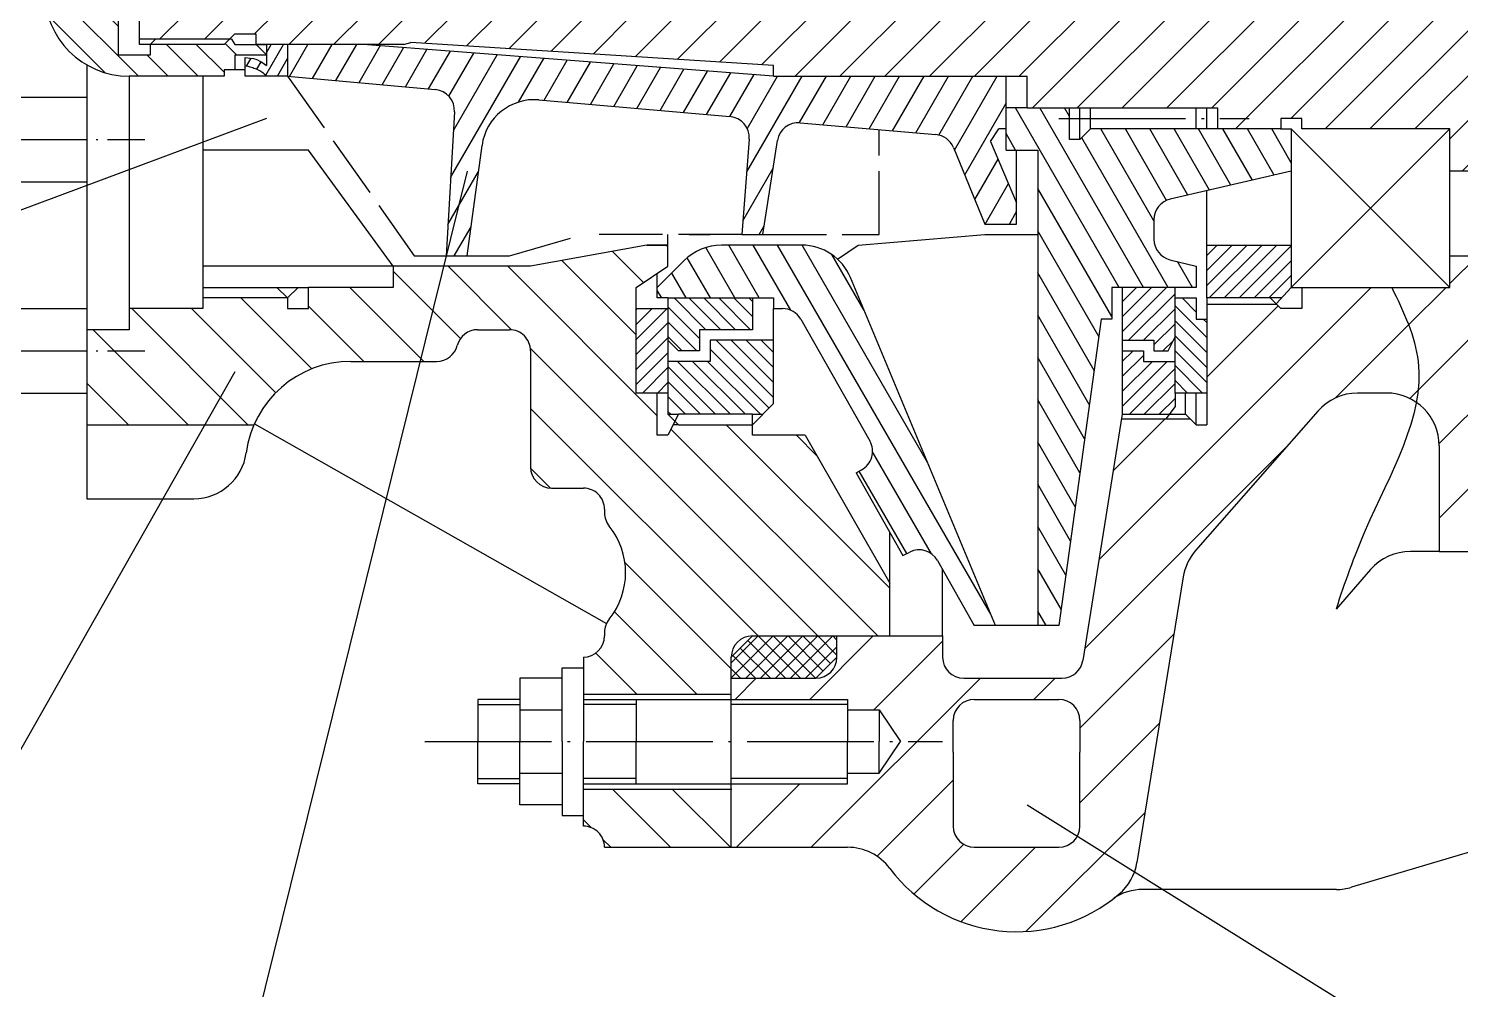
# Model space of a CAD drawing. Extents: x -1 to 839, y 2 to 596.
# Drawn here: x 122.5 to 258, y 205.5 to 296.5 of the extents above; entities that cross this region are included whole.
import ezdxf

# ---------------------------------------------------------------- set-up
doc = ezdxf.new("R2010")
doc.units = 0
doc.header["$MEASUREMENT"] = 0
doc.linetypes.add('ACAD_ISO02W100', pattern=[15, 12, -3])
doc.linetypes.add('ACAD_ISO04W100', pattern=[30.5, 24, -3, 0.5, -3])
doc.layers.get('0').update_dxf_attribs({"linetype": 'CONTINUOUS'})
pattern_1 = [(45, (-220, 0), (-0.7071067811865475, 0.7071067811865476), [])]
pattern_2 = [(315, (-220, 0), (0.7071067811865477, 0.7071067811865474), [])]
pattern_3 = [(45, (20, 0), (-3.535533905932737, 3.535533905932738), [])]

msp = doc.modelspace()

# ---------------------------------------------------------------- hatches: boundary and pattern name
at = {"linetype": 'ByBlock'}
h = msp.add_hatch(dxfattribs=at)
h.set_pattern_fill('U', color=5, scale=4, angle=315, style=0, pattern_type=0)
h.set_pattern_definition([(315, (-220, 0), (2.828427124746191, 2.828427124746189), [])])
h.paths.add_polyline_path([(169.9999999999999, 274), (157, 274), (157, 272), (149, 272), (149, 270), (147, 270), (147, 271), (139, 271), (139, 270), (132, 270), (132, 268), (128, 268), (128, 259), (143.8348486100883, 259, -0.2982166266986072), (153, 265), (161.1270166537926, 265, 0.3419987131196467), (163.0635083268963, 266.5, -0.3419987131196466), (165, 268), (168, 268, -0.4142135623730951), (170, 266), (170, 255, 0.4142135623730951), (172, 253), (175, 253, -0.4142135623730951), (177, 251), (177, 250.6568542494924, 0.171572875253809), (177.4444444444445, 249.399775527383, -0.3535533905932717), (177.4444444444445, 240.600224472617, 0.1715728752538125), (177, 239.3431457505076), (177, 239, -0.4142135623730951), (175, 237), (175, 233.5039748011602), (189, 233.5039748011602), (189, 235), (189, 237, -0.414213562373095), (191, 239), (199, 239), (204, 239), (204, 244), (196, 258), (191, 258), (191, 259), (184, 259), (183.5, 259), (183, 258), (182, 258), (182, 262), (180, 262), (180, 272), (183, 274), (183, 276), (181, 276)])
h.paths.add_polyline_path([(175, 224.4960251988398), (175, 221, -0.4142135623730951), (177, 219), (189, 219), (189, 224.4960251988398)])
h.paths.add_polyline_path([(189, 375.5039748011602), (189, 381), (177, 381, -0.4142135623730951), (175, 379), (175, 375.5039748011602)])
h.paths.add_polyline_path([(177.4444444444444, 350.600224472617, 0.1715728752538076), (177, 349.3431457505076), (177, 349, -0.4142135623730951), (175, 347), (172, 347, 0.4142135623730951), (170, 345), (170, 334, -0.4142135623730951), (168, 332), (165, 332, -0.3419987131196467), (163.0635083268963, 333.5, 0.3419987131196469), (161.1270166537926, 335), (153, 335, -0.2982166266986072), (143.8348486100883, 341), (128, 341), (128, 332), (132, 332), (132, 330), (139, 330), (139, 329), (147, 329), (147, 330), (149, 330), (149, 328), (157, 328), (157, 326), (170, 326), (181, 324), (183, 324), (183, 326), (180, 328), (180, 338), (182, 338), (182, 342), (183, 342), (183.5, 341), (184, 341), (191, 341), (191, 342), (196, 342), (204, 356), (204, 361), (199, 361), (191, 361, -0.4142135623730951), (189, 363), (189, 365), (189, 366.4960251988398), (175, 366.4960251988398), (175, 363, -0.4142135623730951), (177, 361), (177, 360.6568542494924, 0.1715728752538077), (177.4444444444444, 359.399775527383, -0.3535533905932747)])
h = msp.add_hatch(dxfattribs=at)
h.set_pattern_fill('U', color=5, scale=5, angle=45, style=0, pattern_type=0)
h.set_pattern_definition(pattern_3)
edge = h.paths.add_edge_path()
edge.add_line((229.7778096885428, 353.6701818182847), (229.3969709314571, 352.3532550077437))
edge.add_line((229.3969709314571, 352.3532550077437), (312.3461538461537, 331))
edge.add_line((312.3461538461537, 331), (313, 331.0000000000001))
edge.add_line((313, 331.0000000000001), (313, 329.6))
edge.add_line((313, 329.6), (322, 327.2599999999999))
edge.add_line((322, 327.2599999999999), (322, 337))
edge.add_line((322, 337), (350, 337))
edge.add_line((350, 337), (360, 346))
edge.add_line((360, 346), (374, 346))
edge.add_line((374, 346), (374, 349))
edge.add_line((374, 349), (363, 349))
edge.add_line((363, 349), (361, 349))
edge.add_line((361, 349), (361, 351))
edge.add_line((361, 351), (356.0000000000001, 351))
edge.add_line((356.0000000000001, 351), (354.4444444444445, 352.5555555555556))
edge.add_line((354.4444444444445, 352.5555555555556), (336.9246583540282, 344.8468496757724))
edge.add_arc((332.8972722113679, 354), 10.00000000000003, 270, 293.74949449286726, ccw=False)
edge.add_line((332.8972722113679, 344), (317.5099880287139, 344))
edge.add_arc((317.5099880287139, 342), 1.999999999999992, 90, 118.6104596659648)
edge.add_line((316.5522837673528, 343.7557911458288), (311.977927732596, 341.2606878541433))
edge.add_arc((307.1894064257904, 350.0396435832872), 9.999999999999991, 255.5640250210248, 298.6104596659647, ccw=False)
edge.add_line((304.6964264870622, 340.3553753597662), (239.2431563142958, 357.204732037904))
edge.add_arc((240.4896462836599, 362.0468661496645), 5.000000000000004, 191.3099324740203, 255.5640250210248, ccw=False)
edge.add_line((235.5867429052053, 361.0662854739736), (233.8038838648618, 369.980580675691))
edge.add_arc((228.9009804864072, 369.0000000000001), 4.999999999999996, 11.30993247402034, 64.58300998343368)
edge.add_spline(control_points=[(231.0469953969931, 373.5160403013641), (230.7310363498689, 372.9919024799073), (229.4317018296505, 371.0957657564832), (226.5343144854902, 368.5485190177674), (226.3895407648043, 363.3729603630574), (224.1895178671815, 361.0312994198625), (222.8370761331739, 359.7682741676635)], knot_values=[1.084873497624773, 1.084873497624773, 1.084873497624773, 1.084873497624773, 2.909590362639744, 7.909590362639744, 12.03269598825741, 17.35094672806548, 17.35094672806548, 17.35094672806548, 17.35094672806548], degree=3, periodic=0)
edge.add_line((222.8370761331738, 359.7682741676634), (223.5541588268985, 355.2865073318843))
edge.add_line((223.5541588268985, 355.2865073318843), (229.7778096885428, 353.6701818182847))
h.paths.add_polyline_path([(374, 357), (373.9999999999999, 361), (362.6942541767662, 361, 0.3666293647015824), (360.7214663291019, 359.3287979746108), (360.4443414648455, 357.6660487890734, -0.1529015822412019), (359.0947664314752, 355), (361.0000000000001, 354.9999999999999), (361, 357), (363, 357)], flags=17)
h.paths.add_polyline_path([(228.856466141839, 350.4842087632887), (228.4676516141027, 349.1397020228984), (224.367702225945, 350.2018610878436), (225.9285215656732, 340.4467402145429), (230.1281698363478, 340.4467402145428), (230.1304319432077, 340.4437256496282), (232.4467402145428, 340.4467402145428), (233, 341), (234, 341), (234, 329.5945944712446), (240.5945944712446, 329.5945944712446), (241, 330), (243, 330), (243, 328), (257, 328), (257, 325), (289, 325), (290, 324), (293, 324), (293, 326), (308, 326), (308, 330)])
h.paths.add_polyline_path([(323, 315), (323, 313), (335, 313), (335, 318), (338, 318), (338, 313), (343, 313), (343, 310), (347, 310), (350, 313), (350, 323), (322, 323), (322, 327.26), (313, 329.6000000000001), (313.0000000000001, 326), (316, 326), (316, 313), (321, 313), (321, 315)])
edge = h.paths.add_edge_path()
edge.add_line((308, 274), (302.6681261994241, 273.9999999999999))
edge.add_spline(control_points=[(302.6681261994247, 273.9999999999983), (302.7788212809198, 273.6674718921275), (303.3237115866415, 272.0263247137479), (304.2859979874071, 269.0718152979376), (303.8627602140277, 265.3066207523654), (304.1336483720258, 262.991465998633), (304.3176510216822, 262.0000000000001)], knot_values=[2.11184064732876, 2.11184064732876, 2.11184064732876, 2.11184064732876, 3.16227766016838, 7.28538328578604, 11.28538328578604, 14.32043265913779, 14.32043265913779, 14.32043265913779, 14.32043265913779], degree=3, periodic=0)
edge.add_line((304.3176510216823, 262), (310.0387503050268, 262))
edge.add_arc((310.0387503050268, 260), 2.000000000000023, 38.659808254091615, 90, ccw=False)
edge.add_line((311.6004879239129, 261.2493900951089), (314.3995120760871, 257.7506099048911))
edge.add_arc((315.9612496949732, 259), 2.000000000000022, 218.6598082540916, 270)
edge.add_line((315.9612496949732, 257), (321.7236051727307, 257))
edge.add_spline(control_points=[(321.7236051727307, 257.0000000000001), (322.2398615094955, 259.6294506566145), (323.8074663448978, 267.0648861550137), (321.9928321980141, 278.0440822588722), (326.9909363617463, 284.4321995434744), (329, 287)], knot_values=[19.78535200659072, 19.78535200659072, 19.78535200659072, 19.78535200659072, 27.64897691986033, 41.68464576747853, 51.11862689953513, 51.11862689953513, 51.11862689953513, 51.11862689953513], degree=3, periodic=0)
edge.add_line((329.0000000000001, 287), (323, 287))
edge.add_line((323, 287), (323, 285))
edge.add_line((323, 285), (321, 285))
edge.add_line((321, 285), (321, 287))
edge.add_line((321, 287), (316, 287))
edge.add_line((316, 287), (316, 274))
edge.add_line((316, 274), (308, 274))
edge = h.paths.add_edge_path()
edge.add_spline(control_points=[(329, 287), (326.9909363617463, 284.4321995434744), (321.9928321980141, 278.0440822588722), (323.8074663448978, 267.0648861550137), (322.2398615094955, 259.6294506566145), (321.7236051727307, 257.0000000000001)], knot_values=[19.78535200659073, 19.78535200659073, 19.78535200659073, 19.78535200659073, 29.21933313864733, 43.25500198626553, 51.11862689953513, 51.11862689953513, 51.11862689953513, 51.11862689953513], degree=3, periodic=0)
edge.add_line((321.7236051727307, 257), (322, 257))
edge.add_arc((322, 255), 2, 0, 90, ccw=False)
edge.add_line((324, 255), (324, 242))
edge.add_line((324, 242), (328, 242))
edge.add_line((328, 242), (328, 254))
edge.add_line((328, 254), (328, 257))
edge.add_line((328, 257), (330, 257))
edge.add_line((330, 257), (330, 259))
edge.add_line((330, 259), (331, 259))
edge.add_line((331, 259), (331, 284))
edge.add_line((331, 284), (335, 284))
edge.add_line((335, 284), (335, 287))
edge.add_line((335, 287), (329.0000000000001, 287))
edge = h.paths.add_edge_path()
edge.add_line((343, 259), (344, 259))
edge.add_line((344, 259), (344, 257))
edge.add_line((344, 257), (346, 257))
edge.add_line((346, 257), (346, 254))
edge.add_line((346, 254), (346, 242))
edge.add_line((346, 242), (357.0805297162827, 242))
edge.add_spline(control_points=[(357.0805297162827, 242), (357.0320365290247, 242.3288795488611), (356.8356471137762, 244.6548082729529), (360, 248.5462092514489), (356, 252.3759904254205), (355.3166515718048, 255.3488316354481), (356.4710576554793, 257.1760481100686)], knot_values=[0.8251867378745743, 0.8251867378745743, 0.8251867378745743, 0.8251867378745743, 1.827977763973564, 7.827977763973564, 11.43352903943755, 16.93289762189974, 16.93289762189974, 16.93289762189974, 16.93289762189974], degree=3, periodic=0)
edge.add_line((356.4710576554793, 257.1760481100686), (350, 263.0000000000001))
edge.add_line((350, 263.0000000000001), (350, 287))
edge.add_line((350, 287), (347, 290))
edge.add_line((347, 290), (343, 290))
edge.add_line((343, 290), (343, 287))
edge.add_line((343, 287), (338, 287))
edge.add_line((338, 287), (338, 284))
edge.add_line((338, 284), (343, 284))
edge.add_line((343, 284), (343, 259))
edge = h.paths.add_edge_path()
edge.add_line((360, 254), (356.4710576554792, 257.1760481100687))
edge.add_spline(control_points=[(356.4710576554793, 257.1760481100686), (355.3166515718048, 255.3488316354481), (356, 252.3759904254205), (359.2536511474683, 249.2607974476092), (358.3504983257415, 246.9966864201302), (357.8985204669011, 245.9058491676627)], knot_values=[0.8251867378745739, 0.8251867378745739, 0.8251867378745739, 0.8251867378745739, 6.324555320336759, 9.930106595800748, 13.11172169491407, 13.11172169491407, 13.11172169491407, 13.11172169491407], degree=3, periodic=0)
edge.add_arc((355.5123718456849, 241.5119562743996), 5.000000000000017, 44.23546674253703, 61.49537329685319, ccw=False)
edge.add_line((359.0947664314752, 245), (373.9999999999999, 245))
edge.add_line((373.9999999999999, 245), (374, 254))
edge.add_line((374, 254), (360, 254))
h = msp.add_hatch(dxfattribs=at)
h.set_pattern_fill('U', color=5, angle=315, style=0, double=1, pattern_type=0)
h.set_pattern_definition([(315, (-220, 0), (0.7071067811865477, 0.7071067811865474), []), (45, (-220, 0), (-0.7071067811865475, 0.7071067811865476), [])])
h.paths.add_polyline_path([(197, 235), (199, 237), (199, 239), (191, 239), (189, 237), (189, 235)])
h.paths.add_polyline_path([(199, 361), (199, 363), (197, 365), (189, 365), (189, 363), (191, 361)])
h = msp.add_hatch(dxfattribs=at)
h.set_pattern_fill('U', color=5, angle=315, style=0, pattern_type=0)
h.set_pattern_definition(pattern_2)
h.paths.add_polyline_path([(187, 265), (183, 265), (183, 262), (183, 260), (184, 260), (191, 260), (192, 260), (193, 261), (193, 267), (187, 267)])
h.paths.add_polyline_path([(186, 268), (191, 268), (191, 271), (183, 271), (183, 270), (183, 267), (184, 266), (186, 266)])
h.paths.add_polyline_path([(186, 332), (186, 334), (184, 334), (183, 333), (183, 330), (183, 329), (191, 329), (191, 332)])
h.paths.add_polyline_path([(187, 335), (187, 333), (193, 333), (193, 339), (192, 340), (191, 340), (184, 340), (183, 340), (183, 337), (183, 335)])
h = msp.add_hatch(dxfattribs=at)
h.set_pattern_fill('U', color=5, angle=45, style=0, pattern_type=0)
h.set_pattern_definition(pattern_1)
h.paths.add_polyline_path([(231, 265), (228, 265), (228, 266), (226, 266), (226, 260), (230.4634003364662, 260), (231, 260.7150920000598), (231, 262)])
h.paths.add_polyline_path([(231, 272), (226, 272), (226, 267), (229, 267), (229, 266), (230.3418797891005, 266), (231, 267.3155525288034)])
h.paths.add_polyline_path([(231, 332.6844474711967), (230.3418797891004, 333.9999999999999), (229, 334), (229, 333), (226, 333), (226, 328), (231, 328)])
h.paths.add_polyline_path([(231, 338), (231, 339.2849079999402), (230.4634003364662, 340), (226, 339.9999999999999), (226, 334), (228, 334), (228, 335), (231, 335)])
h = msp.add_hatch(dxfattribs=at)
h.set_pattern_fill('U', color=5, angle=45, style=0, pattern_type=0)
h.set_pattern_definition(pattern_1)
h.paths.add_polyline_path([(180, 262), (182, 262), (183, 262), (183, 270), (180, 270)])
h.paths.add_polyline_path([(183, 338), (182, 338), (180, 338), (180, 330), (183, 330)])
h = msp.add_hatch(dxfattribs=at)
h.set_pattern_fill('U', color=5, angle=315, style=0, pattern_type=0)
h.set_pattern_definition(pattern_2)
h.paths.add_polyline_path([(234, 338), (231, 338), (231, 329), (233, 329), (233, 331), (234, 331)])
h.paths.add_polyline_path([(234, 269), (233, 269), (233, 271), (231, 271), (231, 262), (234, 262)])
h = msp.add_hatch(dxfattribs=at)
h.set_pattern_fill('_U', color=5, angle=45, style=0, pattern_type=0)
h.set_pattern_definition([(45, (0, 0), (-0.7071067811865475, 0.7071067811865476), [])])
h.paths.add_polyline_path([(242, 328), (241.0690481882631, 329), (239.9960061249787, 329), (234, 329), (234.0000000000001, 324), (242, 324.0000000000001)])
h.paths.add_polyline_path([(242, 272.0000000000001), (242, 276), (234.0000000000001, 276), (234, 271.0000000000001), (240, 271.0000000000001), (241.0690481882631, 271)])
h = msp.add_hatch(dxfattribs=at)
h.set_pattern_fill('U', color=5, scale=2, angle=59.99999999999999, style=0, pattern_type=0)
h.set_pattern_definition([(59.99999999999999, (-220, 0), (-1.732050807568877, 1), [])])
h.paths.add_polyline_path([(193, 308), (214.1674024305986, 308), (215, 309.4421012924615), (215, 313), (214.3333333333332, 313), (213.5333333333333, 314.2), (216, 320), (216, 322), (213.0127018922194, 322), (212.9688286109482, 321.9240092477436), (210.0313815558217, 314.7629933860047, -0.2817132739465528), (208.3470984776743, 313.5289248731395), (195.5209486085877, 312.4070965135444, -0.3951834379658932), (193.369942187644, 314.0953757803139), (192, 323), (190, 323), (190.6944946047712, 313.9715701379749, -0.4111502118578172), (188.8746486594105, 311.825783504928), (170.7980657832693, 310.2447304592355, -0.4005967112648912), (165.4072015395652, 314.5579370676738), (164, 325), (162, 325), (162.8011379905801, 311.3806541601396, -0.4048996517809662), (160.9856607363151, 309.2714237033013), (147.205560323522, 308.0186873021383), (147, 307.6626463777778), (147, 305), (154.0344985937126, 305)])
h.paths.add_polyline_path([(188.8746486594106, 288.174216495072, -0.4111502118578096), (190.6944946047712, 286.0284298620251), (190, 277), (192, 277), (193.369942187644, 285.9046242196861, -0.3951834379658929), (195.5209486085877, 287.5929034864556), (208.3470984776739, 286.4710751268605, -0.2817132739466124), (210.0313815558217, 285.2370066139953), (213, 278), (216, 278), (216, 280), (213.5333333333333, 285.8), (214.3333333333333, 287), (215, 287), (215, 292), (193.0000000000003, 292), (154.0344985937121, 295), (147, 295), (147, 292), (160.9856607363151, 290.7285762966987, -0.404899651780971), (162.8011379905801, 288.6193458398603), (162, 275), (164, 275), (165.4072015395652, 285.4420629323262, -0.4005967112648965), (170.7980657832694, 289.7552695407645)])
h = msp.add_hatch(dxfattribs=at)
h.set_pattern_fill('U', color=5, scale=3, angle=45, style=0, pattern_type=0)
h.set_pattern_definition([(45, (-220, 0), (-2.121320343559642, 2.121320343559643), [])])
edge = h.paths.add_edge_path()
edge.add_line((358, 300), (359, 301))
edge.add_line((359, 301), (361, 301))
edge.add_line((361, 301), (364, 304))
edge.add_line((364, 304), (364, 307))
edge.add_line((364, 307), (345.4, 307))
edge.add_line((345.4, 307), (344, 308))
edge.add_line((344, 308), (314, 308))
edge.add_line((314, 308), (314, 311.531000925369))
edge.add_line((314, 311.531000925369), (309, 311.531000925369))
edge.add_line((309, 311.531000925369), (309, 311))
edge.add_line((309, 311), (307, 311))
edge.add_line((307, 311), (307, 312))
edge.add_line((307, 312), (296, 312))
edge.add_line((296, 312), (296, 311))
edge.add_line((296, 311), (293.9698963482312, 311))
edge.add_spline(control_points=[(293.9698963482318, 310.9999999999994), (294.7859787916638, 310.0611973780508), (297.0634698242039, 306.8943725195661), (297.2364863590605, 302.8035471700013), (297.4659007260414, 300)], knot_values=[4.101745619177928, 4.101745619177928, 4.101745619177928, 4.101745619177928, 7.810249675906654, 16.01476269903958, 16.01476269903958, 16.01476269903958, 16.01476269903958], degree=3, periodic=0)
edge.add_line((297.4659007260414, 300), (358, 300))
edge = h.paths.add_edge_path()
edge.add_spline(control_points=[(297.4659007260414, 300), (297.5766584354406, 298.6464907720103), (298.013273813219, 294.3260162907978), (299.9899505721467, 290.5593045048843), (301.4328008791304, 288)], knot_values=[16.01476269903958, 16.01476269903958, 16.01476269903958, 16.01476269903958, 19.97577473650309, 28.68866833006717, 28.68866833006717, 28.68866833006717, 28.68866833006717], degree=3, periodic=0)
edge.add_line((301.4328008791304, 288), (307, 288))
edge.add_line((307, 288), (307, 289))
edge.add_line((307, 289), (309, 289))
edge.add_line((309, 289), (309, 288.468999074631))
edge.add_line((309, 288.468999074631), (314, 288.468999074631))
edge.add_line((314, 288.468999074631), (314, 292))
edge.add_line((314, 292), (344, 292))
edge.add_line((344, 292), (345.4, 293))
edge.add_line((345.4, 293), (364, 293))
edge.add_line((364, 293), (364, 296))
edge.add_line((364, 296), (361, 299))
edge.add_line((361, 299), (359, 299))
edge.add_line((359, 299), (358, 300))
edge.add_line((358, 300), (297.4659007260414, 300))
edge = h.paths.add_edge_path()
edge.add_spline(control_points=[(255.9198245250888, 300), (255.1358148528158, 300.6480117417376), (252.2913430586532, 302.9870794855182), (248.9316087852221, 307.0417512602015), (247.874403354269, 311.2423537316593), (247.5642377017397, 313.0000000000001)], knot_values=[3.93717862006255, 3.93717862006255, 3.93717862006255, 3.93717862006255, 6.94952481668896, 14.75977449259561, 20.04214032982595, 20.04214032982595, 20.04214032982595, 20.04214032982595], degree=3, periodic=0)
edge.add_line((247.5642377017398, 312.9999999999999), (243, 313))
edge.add_line((243, 313), (243, 312))
edge.add_line((243, 312), (241, 312))
edge.add_line((241, 312), (241, 313))
edge.add_line((241, 313), (235, 313))
edge.add_line((235, 313), (235, 311))
edge.add_line((235, 311), (217, 311))
edge.add_line((217, 311), (217, 308))
edge.add_line((217, 308), (193, 308))
edge.add_line((193, 308), (193, 307))
edge.add_line((193, 307), (158.6730885701888, 304.8058024196538))
edge.add_line((158.6730885701888, 304.8058024196538), (157.9931293804188, 305))
edge.add_line((157.9931293804188, 305), (144, 304.9999999999999))
edge.add_line((144, 304.9999999999999), (144, 304))
edge.add_line((144, 304), (142, 304))
edge.add_line((142, 304), (141.4912558379774, 304.5087441620226))
edge.add_line((141.4912558379774, 304.5087441620226), (133, 304.5087441620226))
edge.add_line((133, 304.5087441620226), (133, 303))
edge.add_line((133, 303), (134, 302))
edge.add_line((134, 302), (187, 302))
edge.add_line((187, 302), (189, 300))
edge.add_line((189, 300), (255.9198245250888, 300))
edge = h.paths.add_edge_path()
edge.add_line((189, 300), (187, 298))
edge.add_line((187, 298), (134, 298))
edge.add_line((134, 298), (133, 297))
edge.add_line((133, 297), (133, 295.4912558379774))
edge.add_line((133, 295.4912558379774), (141.4912558379774, 295.4912558379774))
edge.add_line((141.4912558379774, 295.4912558379774), (141.9999999999999, 296))
edge.add_line((142, 296), (144, 296))
edge.add_line((144, 296), (144, 295))
edge.add_line((144, 295), (145, 295))
edge.add_line((145, 295), (157.9931293804189, 295))
edge.add_line((157.9931293804189, 295), (158.6730885701888, 295.1941975803462))
edge.add_line((158.6730885701888, 295.1941975803462), (193, 293))
edge.add_line((193, 293), (193, 292))
edge.add_line((193, 292), (217, 292))
edge.add_line((217, 292), (217, 289))
edge.add_line((217, 289), (235, 289))
edge.add_line((235, 289), (235, 287))
edge.add_line((235, 287), (241, 287))
edge.add_line((241, 287), (241, 288))
edge.add_line((241, 288), (243, 288))
edge.add_line((243, 288), (243, 287))
edge.add_line((243, 287), (257, 287))
edge.add_line((257, 287), (257, 283))
edge.add_line((257, 283), (259, 283))
edge.add_line((259, 283), (259, 285))
edge.add_line((259, 285), (261, 285))
edge.add_line((261, 285), (261, 287))
edge.add_line((261, 287), (263, 287))
edge.add_spline(control_points=[(263, 287), (262.0028597392158, 288.3242288329206), (261.618119778362, 289.9168296320417), (261.935848687218, 294.9781000877518), (258.4484533587141, 297.9099987759908), (255.9198245250888, 300)], knot_values=[20.04214032982595, 20.04214032982595, 20.04214032982595, 20.04214032982595, 21.12302055449253, 25.24612618011019, 34.96170204484163, 34.96170204484163, 34.96170204484163, 34.96170204484163], degree=3, periodic=0)
edge.add_line((255.9198245250888, 300), (189, 300))
h = msp.add_hatch(dxfattribs=at)
h.set_pattern_fill('U', color=5, scale=2, angle=315, style=0, pattern_type=0)
h.set_pattern_definition([(315, (-220, 0), (1.414213562373095, 1.414213562373095), [])])
h.paths.add_polyline_path([(132, 308, 0.4142135623730951), (124, 300), (131, 300), (131, 306), (134, 306), (134, 305), (141, 305), (141.4912558379775, 304.5087441620225), (141.7003227820123, 304.5087441620225), (142, 305), (145, 305), (145, 306), (142, 306), (142, 307.3871894605281), (141, 307.3871894605281), (141, 308)])
h.paths.add_polyline_path([(131, 300), (124, 300, 0.4142135623730951), (132, 292), (141, 292), (141, 292.6128105394719), (142, 292.6128105394719), (142, 294), (145, 294), (145, 295), (142, 295), (141.7003227820123, 295.4912558379775), (141.4912558379775, 295.4912558379775), (141, 295), (134, 295), (134, 294), (131, 294)])
h = msp.add_hatch(dxfattribs=at)
h.set_pattern_fill('U', color=5, angle=59.99999999999999, style=0, pattern_type=0)
h.set_pattern_definition([(59.99999999999999, (-220, 0), (-0.8660254037844386, 0.5000000000000001), [])])
edge = h.paths.add_edge_path()
edge.add_line((147, 308), (145, 308))
edge.add_spline(control_points=[(145, 308), (144.7516035500826, 307.6406917793349), (144.2227577112358, 307.3844147048587), (143.6458342291253, 307.1441555526526), (143.0208351630154, 307.0160177069749)], knot_values=[0.3292227926180207, 0.3292227926180207, 0.3292227926180207, 0.3292227926180207, 1.554759098394339, 2.385110422630764, 2.385110422630764, 2.385110422630764, 2.385110422630764], degree=3, periodic=0)
edge.add_line((143, 307.0115231017364), (143, 306.2382150814873))
edge.add_spline(control_points=[(143, 306.2382150814873), (143.7316341481372, 306.2882703897251), (144.2947161465125, 306.523407243014), (144.7035259068184, 306.7277061710793), (145, 307)], knot_values=[0.3679834553753897, 0.3679834553753897, 0.3679834553753897, 0.3679834553753897, 1.159574116854446, 2.385110422630764, 2.385110422630764, 2.385110422630764, 2.385110422630764], degree=3, periodic=0)
edge.add_line((145, 307.0000000000001), (145, 306))
edge.add_line((145, 306), (145, 305))
edge.add_line((145, 305), (147, 305))
edge.add_line((147, 305), (147, 308))
edge = h.paths.add_edge_path()
edge.add_line((147, 295), (145, 295))
edge.add_line((145, 295), (145, 294))
edge.add_line((145, 294), (145, 293))
edge.add_spline(control_points=[(145, 293), (144.7035259068184, 293.2722938289207), (144.2947161465125, 293.476592756986), (143.7316341481372, 293.7117296102749), (143, 293.7617849185127)], knot_values=[0.3679834553753896, 0.3679834553753896, 0.3679834553753896, 0.3679834553753896, 1.593519761151708, 2.385110422630764, 2.385110422630764, 2.385110422630764, 2.385110422630764], degree=3, periodic=0)
edge.add_line((143, 293.7617849185127), (143, 292.9884768982636))
edge.add_spline(control_points=[(143.0208351630154, 292.9839822930251), (143.6458342291253, 292.8558444473474), (144.2227577112358, 292.6155852951413), (144.7516035500826, 292.3593082206651), (145, 292)], knot_values=[0.3292227926180205, 0.3292227926180205, 0.3292227926180205, 0.3292227926180205, 1.159574116854446, 2.385110422630764, 2.385110422630764, 2.385110422630764, 2.385110422630764], degree=3, periodic=0)
edge.add_line((145, 292), (147, 292))
edge.add_line((147, 292), (147, 295))
h = msp.add_hatch(dxfattribs=at)
h.set_pattern_fill('U', color=5, scale=2, angle=300.0000000000001, style=0, pattern_type=0)
h.set_pattern_definition([(300.0000000000001, (-220, 0), (1.732050807568877, 1), [])])
h.paths.add_polyline_path([(230.5502809866025, 280.3577571507544), (242, 283), (242, 287), (241, 287), (223, 287), (222, 286), (221, 286), (221, 289), (217, 289), (215, 289), (215, 287), (215, 285), (218, 285), (218, 240), (220, 240), (224, 269), (225, 269), (225, 272), (233, 272), (233, 274), (230.5149287499274, 274.6212678125181, -0.3441507314089091), (229.0000000000001, 276.5615528128087), (229, 278.4089747593651, -0.3492419867947537)])
h.paths.add_polyline_path([(200.2820512820513, 272.923076923077, 0.3027756377319977), (195.6666666666666, 276.0000000000001), (188.0710678118655, 276, 0.1989123673796534), (184.5355339059328, 274.5355339059328), (182, 272), (182, 271), (183, 271), (193, 271), (193, 270), (193.8345413800578, 270, -0.2701072879313127), (195.5745857517551, 268.9860251439618), (202.1043496413506, 257.4629123976166, -0.4189671035033997), (201.3220095310145, 254.7210961078261), (200.8148148148148, 254.4444444444444), (205.2467532467533, 246.6233766233765), (205.8860766276813, 246.9430383138406, -0.399092415708553), (208.5205481903785, 246.1402090758026), (212, 240), (214, 240)])
h = msp.add_hatch(dxfattribs=at)
h.set_pattern_fill('U', color=5, scale=5, angle=45, style=0, pattern_type=0)
h.set_pattern_definition(pattern_3)
edge = h.paths.add_edge_path()
edge.add_line((264.0000000000001, 265), (267, 267))
edge.add_line((267, 267), (267, 275))
edge.add_line((267, 275), (257, 275))
edge.add_line((257, 275), (257, 272))
edge.add_line((257, 272), (251.5024386385949, 272))
edge.add_spline(control_points=[(251.502438638595, 271.9999999999999), (252.6605850600307, 269.676032474677), (254.3011789213289, 266.0753926839711), (254.0716845579553, 262.4209645317223), (253.8278085167984, 261.1235299189344)], knot_values=[1.071873397734878, 1.071873397734878, 1.071873397734878, 1.071873397734878, 8.54400374531753, 12.63480038689479, 12.63480038689479, 12.63480038689479, 12.63480038689479], degree=3, periodic=0)
edge.add_arc((251, 257), 5, 0, 55.55869391139191, ccw=False)
edge.add_line((256, 257), (256, 247))
edge.add_line((256, 247), (261, 247))
edge.add_line((261, 247), (261, 255))
edge.add_line((261, 255), (260, 256))
edge.add_line((260, 256), (260, 258))
edge.add_line((260, 258), (264, 258))
edge.add_line((264, 258), (264, 260))
edge.add_line((264, 260), (264.0000000000001, 265))
edge = h.paths.add_edge_path()
edge.add_line((290, 265), (290, 260))
edge.add_line((290, 260), (290, 258))
edge.add_line((290, 258), (294, 258))
edge.add_line((294, 258), (294, 256))
edge.add_line((294, 256), (293, 255))
edge.add_line((293, 255), (293, 247))
edge.add_line((293, 247), (294, 247))
edge.add_line((294, 247), (298, 251))
edge.add_line((298, 251), (298, 257))
edge.add_arc((303, 257), 5, 90, 180, ccw=False)
edge.add_line((303, 262), (304.3176510216821, 262))
edge.add_spline(control_points=[(304.3176510216822, 262.0000000000001), (304.1336483720258, 262.991465998633), (303.8627602140277, 265.3066207523654), (304.2859979874071, 269.0718152979376), (303.3237115866415, 272.0263247137479), (302.7788212809198, 273.6674718921275), (302.6681261994247, 273.9999999999983)], knot_values=[2.111840647328762, 2.111840647328762, 2.111840647328762, 2.111840647328762, 5.146890020680509, 9.146890020680509, 13.26999564629817, 14.32043265913779, 14.32043265913779, 14.32043265913779, 14.32043265913779], degree=3, periodic=0)
edge.add_line((302.6681261994241, 274), (293, 274))
edge.add_line((293, 274), (293, 276))
edge.add_line((293, 276), (290, 276))
edge.add_line((290, 276), (289, 275))
edge.add_line((289, 275), (287, 275))
edge.add_line((287, 275), (287, 267))
edge.add_line((287, 267), (290, 265))
h.paths.add_polyline_path([(298, 247), (298, 250), (295, 247)], flags=17)
h = msp.add_hatch(dxfattribs=at)
h.set_pattern_fill('U', color=5, scale=5, angle=45, style=0, pattern_type=0)
h.set_pattern_definition(pattern_3)
edge = h.paths.add_edge_path()
edge.add_line((209, 237), (209, 239))
edge.add_line((209, 239), (204, 239))
edge.add_line((204, 239), (199, 239))
edge.add_line((199, 239), (199, 237))
edge.add_arc((197, 237), 2, -90, 0, ccw=False)
edge.add_line((197, 235), (189, 235))
edge.add_line((189, 235), (189, 233))
edge.add_line((189, 233), (200, 233))
edge.add_line((200, 233), (200, 232))
edge.add_line((200, 232), (203, 232))
edge.add_line((203, 232), (205, 229))
edge.add_line((205, 229), (203, 226))
edge.add_line((203, 226), (200, 226))
edge.add_line((200, 226), (200, 225))
edge.add_line((200, 225), (189, 225))
edge.add_line((189, 225), (189, 219))
edge.add_line((189, 219), (200, 218.9999999999999))
edge.add_arc((200, 213.9999999999999), 5.000000000000003, 36.86989764584399, 90, ccw=False)
edge.add_arc((216, 226), 15.00000000000001, 216.8698976458442, 310.2318214761677)
edge.add_arc((222.4588179247287, 218.3656256958934), 5.00000000000001, 310.2318214761673, 350.753887254845)
edge.add_line((227.393854274387, 217.56224768552), (231.7708723887996, 244.5853955467608))
edge.add_arc((236.7065472797515, 243.7859498820485), 4.999999999999985, 138.8140748342897, 170.7995388381114, ccw=False)
edge.add_line((232.9436638062171, 247.0784729213911), (244.5059576594248, 260.2925230393426))
edge.add_arc((248.2688411329592, 257), 5.000000000000002, 90, 138.8140748342902, ccw=False)
edge.add_line((248.2688411329592, 262), (251, 262))
edge.add_arc((251, 257), 5, 55.55869391139191, 90, ccw=False)
edge.add_spline(control_points=[(253.8278085167984, 261.1235299189344), (254.0716845579553, 262.4209645317223), (254.3011789213289, 266.0753926839711), (252.6605850600307, 269.676032474677), (251.502438638595, 271.9999999999999)], knot_values=[1.071873397734878, 1.071873397734878, 1.071873397734878, 1.071873397734878, 5.162670039312134, 12.63480038689479, 12.63480038689479, 12.63480038689479, 12.63480038689479], degree=3, periodic=0)
edge.add_line((251.5024386385949, 272), (243, 272))
edge.add_line((243, 272), (243, 270))
edge.add_line((243, 270), (241, 270))
edge.add_line((241, 270), (240.5945944712446, 270.4054055287554))
edge.add_line((240.5945944712446, 270.4054055287554), (234, 270.4054055287554))
edge.add_line((234, 270.4054055287554), (234, 259))
edge.add_line((234, 259), (233, 259))
edge.add_line((233, 259), (232.4467402145428, 259.5532597854572))
edge.add_line((232.4467402145428, 259.5532597854572), (230.1304319432078, 259.5562743503717))
edge.add_line((230.1304319432078, 259.5562743503717), (230.1281698363478, 259.5532597854572))
edge.add_line((230.1281698363478, 259.5532597854572), (225.9285215656732, 259.5532597854571))
edge.add_line((225.9285215656732, 259.5532597854571), (222.2694430396459, 236.6840189977866))
edge.add_arc((220.2945617758124, 237), 2.000000000000013, 270, 350.90972307917724, ccw=False)
edge.add_line((220.2945617758124, 235), (211, 235))
edge.add_arc((211, 237), 2, 179.9999999999992, 270, ccw=False)
h.paths.add_polyline_path([(212, 233), (220, 233, -0.4142135623730951), (222, 231), (222, 228), (222, 221, -0.4142135623730951), (220, 219), (212, 219, -0.4142135623730951), (210, 221), (210, 228), (210, 231, -0.4142135623730951)], flags=16)

# ---------------------------------------------------------------- linework, layer by layer
at = {"color": 7, "linetype": 'ByBlock'}
for p, q in [((131, 294), (131, 300)), ((133, 295), (133, 300)), ((134, 295), (134.4912558379774, 295.4912558379774)), ((141, 295), (142, 296)), ((141.7003227820123, 295.4912558379775), (141.4912558379774, 295.4912558379775)), ((141.7003227820123, 295.4912558379775), (142, 295)), ((142, 296), (144, 296)), ((144, 296), (144, 295)), ((141, 295), (133, 295)), ((141, 295), (133, 295)), ((134, 295), (134, 294)), ((142, 295), (145, 295)), ((158, 295), (144, 295)), ((145, 295), (145, 294)), ((147, 295), (147, 292)), ((193, 292), (153.7645276358667, 295.0207853830775)), ((157.993126604227, 294.9999992071146), (158.6730885701888, 295.1941975803462)), ((193, 293), (158.6730885701888, 295.1941975803462)), ((128, 293.0717967697245), (128, 252)), ((134, 294), (131, 294)), ((142, 294), (142, 292.6128105394719)), ((145, 294), (142, 294)), ((143, 292), (143, 293.7617849185135)), ((145, 294), (145, 293)), ((193, 292), (193, 293)), ((141, 292), (132, 292)), ((132, 292), (132, 268)), ((139, 292), (139, 270)), ((141, 292.6128105394719), (141, 292)), ((143, 292.6128105394719), (141, 292.6128105394719)), ((147, 292), (143, 292)), ((147, 292), (160.9856607363151, 290.7285762966987)), ((193, 292), (217, 292)), ((215, 287), (215, 292)), ((217, 289), (217, 292)), ((106, 290), (128, 290)), ((162.8011379905801, 288.6193458398603), (162, 275)), ((170.7980657832693, 289.7552695407645), (188.8746486594105, 288.174216495072)), ((217, 289), (215, 289)), ((217, 289), (235, 289)), ((221, 286), (221, 289)), ((222, 286), (222, 289)), ((223, 287), (223, 289)), ((223, 287), (223, 289)), ((233, 287), (233, 289)), ((234, 287), (234, 289)), ((235, 289), (235, 287)), ((195.5209486085878, 287.5929034864556), (208.3470984776739, 286.4710751268605)), ((241, 288), (241, 287)), ((243, 288), (241, 288)), ((243, 287), (243, 288)), ((190.6944946047712, 286.0284298620251), (190, 277)), ((213.5333333333333, 285.8), (214.3333333333333, 287)), ((215, 287), (214.3333333333333, 287)), ((215, 285), (215, 287)), ((222, 286), (221, 286)), ((223, 287), (222, 286)), ((241, 287), (223, 287)), ((241, 287), (242, 287)), ((257, 272), (242, 287)), ((242, 272), (257, 287)), ((242, 287), (242, 272)), ((257, 287), (243, 287)), ((257, 272), (257, 287)), ((149, 285), (139, 285)), ((157, 274), (149, 285)), ((164, 275), (165.4072015395652, 285.4420629323262)), ((192, 277), (193.369942187644, 285.9046242196861)), ((210.0313815558217, 285.2370066139954), (213, 278)), ((213.5333333333333, 285.8), (216, 280)), ((215, 285), (218, 285)), ((216, 278), (216, 285)), ((218, 285), (218, 281)), ((218, 285), (218, 240)), ((106, 282), (128, 282)), ((242, 283), (230.5502809866025, 280.3577571507544)), ((259, 283), (257, 283)), ((234, 271), (234.0000000000001, 281.1538461538461)), ((213, 278), (216, 278)), ((229, 278.4089747593652), (229.0000000000001, 276.5615528128088)), ((229, 278.4089747593652), (229.0000000000001, 276.5615528128088)), ((183, 276), (183, 277)), ((190, 277), (192, 277)), ((201, 276), (213, 277)), ((201, 276), (213, 277)), ((213, 277), (218, 277)), ((213, 277), (218, 277)), ((181, 276), (170, 274)), ((181, 276), (170, 274)), ((181, 276), (183, 276)), ((183, 276), (181, 276)), ((183, 274), (183, 276)), ((183, 274), (183, 276)), ((195.6666666666667, 276.0000000000001), (188.0710678118655, 276)), ((199.0633481410432, 274.6691354515236), (201, 276)), ((199.0633481410432, 274.6691354515236), (201, 276)), ((234, 276), (242, 276)), ((242, 276), (242, 272)), ((170, 274), (139, 274)), ((157, 274), (157, 272)), ((162, 275), (164, 275)), ((180, 272), (183, 274)), ((180, 272), (183, 274)), ((184.5355339059328, 274.5355339059327), (182, 272)), ((230.5149287499274, 274.6212678125181), (233, 274)), ((233, 274), (233, 272)), ((257, 275), (267, 275)), ((182, 272), (182, 273.3333333333333)), ((214, 240), (200.2820512820513, 272.923076923077)), ((139, 272), (146, 272)), ((147, 271), (139, 271)), ((147, 271), (146, 272)), ((147, 271), (146, 272)), ((147, 271), (148, 272)), ((147, 271), (147, 270)), ((148, 272), (149, 272)), ((157, 272), (149, 272)), ((149, 270), (149, 272)), ((180, 262), (180, 272)), ((182, 271), (182, 272)), ((183, 271), (182, 271)), ((183, 271), (193, 271)), ((183, 271), (183, 270)), ((191, 271), (191, 268)), ((193, 271), (193, 270)), ((225, 272), (225, 269)), ((233, 272), (225, 272)), ((226, 272), (226, 260)), ((231, 262), (231, 272)), ((231, 271), (233, 271)), ((233, 271), (233, 269)), ((234, 271), (234, 259)), ((240, 271.0000000000001), (234, 271)), ((241, 270), (240, 271)), ((242, 272), (240.5536379425758, 270.4463620574242)), ((242, 272), (257, 272)), ((243, 272), (243, 270)), ((106, 270), (128, 270)), ((139, 270), (132, 270)), ((147, 270), (149, 270)), ((180, 270), (183, 270)), ((183, 270), (183, 262)), ((193, 267), (193, 270)), ((193, 270), (193.8345413800578, 270)), ((234, 270.4054055287554), (240.5945944712446, 270.4054055287554)), ((243, 270), (241, 270)), ((195.5745857517551, 268.9860251439617), (202.1043496413506, 257.4629123976166)), ((224, 269), (220, 240)), ((225, 269), (224, 269)), ((233, 269), (234, 269)), ((132, 268), (128, 268)), ((165, 268), (168, 268)), ((184, 266), (183, 267)), ((186, 268), (186, 266)), ((191, 268), (186, 268)), ((187, 267), (187, 265)), ((193, 267), (187, 267)), ((193, 261), (193, 267)), ((226, 267), (229, 267)), ((229, 267), (229, 266)), ((230.3418797891005, 266), (231, 267.3155525288034)), ((170, 266), (170, 255)), ((186, 266), (184, 266)), ((226, 266), (228, 266)), ((228, 266), (228, 265)), ((229, 266), (230.3418797891004, 266)), ((153, 265), (161.1270166537927, 265)), ((187, 265), (183, 265)), ((228, 265), (231, 265)), ((183, 263), (183, 260)), ((106, 262), (128, 262)), ((182, 262), (180, 262)), ((183, 262), (182, 262)), ((182, 258), (182, 262)), ((231, 262), (231, 260.7150920000598)), ((234, 262), (231, 262)), ((232, 260), (232, 262)), ((233, 259), (233, 262)), ((251, 262), (248.2688411329592, 262)), ((191, 259), (193, 261)), ((231.0006661880086, 260.7159797861466), (230.1281698363478, 259.5532597854571)), ((244.5059576594248, 260.2925230393426), (232.9436638062171, 247.0784729213911)), ((128, 259), (143.8348486100883, 259)), ((143.8681109020972, 259.0753651988016), (177.1901481976388, 240.1942840785661)), ((183, 260), (184, 259)), ((184, 260), (183, 258)), ((191, 260), (184, 260)), ((184, 259), (191, 259)), ((191, 258), (191, 260)), ((226, 260), (222.2694430396459, 236.6840189977867)), ((225.9285215656732, 259.5532597854571), (230.1534153125642, 259.5532597854572)), ((226, 260), (232, 260)), ((232, 260), (233, 259)), ((233, 259), (234, 259)), ((234, 259), (234, 259)), ((183, 258), (182, 258)), ((196, 258), (191, 258)), ((196, 258), (204, 244)), ((256, 257), (256, 247)), ((200.8148148148148, 254.4444444444445), (201.3220095310145, 254.7210961078261)), ((200.8148148148148, 254.4444444444445), (205.2467532467532, 246.6233766233767)), ((172, 253), (175, 253)), ((128, 252), (138.1339312526815, 251.9999999999999)), ((177, 251), (177, 250.6568542494924)), ((204, 244), (204, 248.8235294117647)), ((205.2467532467533, 246.6233766233766), (205.8860766276814, 246.9430383138406)), ((256, 247), (253.2688411329592, 247)), ((256, 247), (262, 247)), ((208.5205481903786, 246.1402090758025), (212, 240)), ((209, 239), (209, 245.2941176470588)), ((249.5059576594248, 245.2925230393426), (246.2351222768175, 241.5544254592201)), ((204, 244), (204, 244)), ((204, 239), (204, 244)), ((231.7708723887996, 244.5853955467608), (227.3938542743813, 217.5622476854849)), ((218, 240), (212, 240)), ((220, 240), (218, 240)), ((177, 239.3431457505076), (177, 239)), ((189, 237), (191, 239)), ((191, 239), (199, 239)), ((199, 239), (204, 239)), ((199, 237), (199, 239)), ((204, 239), (209, 239)), ((209, 239), (209, 237)), ((324, 238), (247.7002297447881, 215.2091595341574)), ((173, 236), (175, 236)), ((173, 229), (173, 236)), ((175, 237), (175, 229)), ((175, 237), (175, 237)), ((189, 235), (189, 237)), ((199, 237), (197, 235)), ((169, 235), (169, 229)), ((173, 235), (169, 235)), ((189, 235), (197, 235)), ((189, 219), (189, 235)), ((211, 235), (220.2945617758124, 235)), ((175.0413555733412, 233.5039748011602), (189, 233.5039748011602)), ((165, 233), (165, 229)), ((169, 233), (165, 233)), ((169, 232), (173, 232)), ((175, 233), (200, 233)), ((180, 233), (180, 229)), ((200, 232.5007941266451), (189, 232.5007941266451)), ((200, 233), (200, 229)), ((200, 232), (203, 232)), ((203, 232), (205, 229)), ((203, 232), (203, 229)), ((212, 233), (220, 233)), ((210, 228), (210, 231)), ((222, 231), (222, 228)), ((165, 225), (165, 229)), ((169, 223), (169, 229)), ((173, 229), (173, 222)), ((175, 221), (175, 229)), ((180, 225), (180, 229)), ((180, 225), (180, 229)), ((200, 225), (200, 229)), ((203, 226), (205, 229)), ((203, 226), (203, 229)), ((210, 228), (210, 221)), ((222, 221), (222, 228)), ((169, 225), (165, 225)), ((169, 226), (173, 226)), ((175, 225), (200, 225)), ((200, 225.4992058733549), (189, 225.4992058733549)), ((200, 226), (203, 226)), ((175.0413555733412, 224.4960251988398), (189.0413555733412, 224.4960251988398)), ((173, 223), (169, 223)), ((173, 222), (175, 222)), ((175, 221), (175, 221)), ((177, 219), (189, 219)), ((189, 219), (200, 218.9999999999999)), ((212, 219), (220, 219)), ((246.2691994757702, 215), (227.9375318902692, 215))]:
    msp.add_line(p, q, dxfattribs=at)
at = {"color": 1, "linetype": 'ByBlock'}
for p, q in [((141.4912558379774, 295.4912558379774), (133, 295.4912558379774)), ((146, 272), (148, 272)), ((241.0690481882631, 271), (239.9960061249787, 271)), ((183, 260), (184, 260)), ((184, 259), (183.5, 259)), ((191, 260), (192, 260)), ((230.1426844401187, 259.5562584043305), (232.4467402145428, 259.5532597854572)), ((165, 232.5007941266451), (169, 232.5007941266451)), ((180, 232.5007941266451), (175, 232.5007941266451)), ((165, 225.4992058733549), (169, 225.4992058733549)), ((180, 225.4992058733549), (175, 225.4992058733549))]:
    msp.add_line(p, q, dxfattribs=at)
at = {"color": 1, "linetype": 'ACAD_ISO02W100', "ltscale": 0.5}
for p, q in [((147, 292), (159, 275)), ((203, 277), (203, 286.9166666666666)), ((168, 275), (175, 277)), ((190, 277), (175, 277)), ((185, 277), (187, 277)), ((192, 277), (203, 277)), ((159, 275), (162, 275))]:
    msp.add_line(p, q, dxfattribs=at)
at = {"color": 5, "linetype": 'ByBlock'}
for p, q in [((145, 288), (70, 260)), ((164, 283), (141, 190)), ((142, 264), (100, 190)), ((217, 223), (270, 190))]:
    msp.add_line(p, q, dxfattribs=at)
at = {"color": 5, "linetype": 'ACAD_ISO04W100', "ltscale": 0.5}
for p, q in [((220, 288), (238, 288)), ((160, 229), (209, 229))]:
    msp.add_line(p, q, dxfattribs=at)
at = {"color": 5, "linetype": 'ACAD_ISO04W100', "ltscale": 0.3}
for p, q in [((102.5, 286), (133.5, 286)), ((102.5, 266), (133.5, 266))]:
    msp.add_line(p, q, dxfattribs=at)
at = {"color": 1, "linetype": 'ACAD_ISO02W100'}
msp.add_line((164, 275), (168, 275), dxfattribs=at)
at = {"color": 7, "linetype": 'ByBlock'}
for centre, radius, start, end in [((132, 300), 8, 90, 270), ((160.8045892442301, 288.7367898837633), 2, 356.6335393365702, 84.8055710922653), ((170.3624082191632, 284.774285452571), 5, 85.00139357401392, 172.3249004872769), ((188.7003856337681, 286.1818228597946), 2, 355.601294645004, 85.00139357401399), ((195.3466855829453, 285.6005098511782), 2, 85.00139357401424, 171.2538377374445), ((208.1810075179665, 284.4779836103708), 2, 22.30342724259805, 85.23635830927383), ((231, 278.4089747593652), 2, 102.9946167919165, 180), ((231, 278.4089747593652), 2, 102.9946167919165, 180), ((231.0000000000001, 276.5615528128088), 2, 180, 255.9637565320735), ((231.0000000000001, 276.5615528128088), 2, 180, 255.9637565320735), ((188.0710678118655, 271), 5, 90.00000000000001, 135), ((195.6666666666667, 271.0000000000001), 5, 22.61986494804046, 90.00000000000001), ((193.8345413800578, 268), 2, 29.53878225955796, 90), ((165, 266), 2, 90.00000000000001, 165.5224878140701), ((168, 266), 2, 0, 90.00000000000001), ((161.1270166537926, 267), 2, 270.0000000000016, 345.5224878140701), ((153, 255), 10, 90.00000000000001, 172.337744339234), ((248.2688411329592, 257), 5, 90, 138.8140748342901), ((251, 257), 5, 0, 90), ((200.3643052696533, 256.4768872536549), 2, 298.6104596659662, 29.53878225955807), ((138.1339312526815, 256.9999999999999), 5, 270, 352.3377443392345), ((172, 255), 2, 180, 270), ((175, 251), 2, 0, 90.00000000000001), ((179, 250.6568542494924), 2, 180, 218.9424412689809), ((172, 245), 7, 321.0575587310185, 38.94244126898148), ((206.7805038186813, 245.1541839318408), 2, 29.53878225955802, 116.5650511770786), ((236.7065472797515, 243.7859498820485), 5, 138.8140748342904, 170.7995388381109), ((253.2688411329592, 242), 5, 90, 138.8140748342901), ((179, 239.3431457505076), 2, 141.0575587310191, 180), ((175, 239), 2, 270, 0), ((191, 237), 2, 90.00000000000001, 180), ((197, 237), 2, 270, 0), ((211, 237), 2, 180, 270), ((220.2945617758124, 237), 2, 270, 350.9097230791777), ((212, 231), 2, 90, 180), ((220, 231), 2, 0, 90), ((175, 219), 2, 0, 90.00000000000001), ((212, 221), 2, 180, 270), ((220, 221), 2, 270, 0), ((200, 214), 5, 36.86989764584402, 90.00000000000064), ((216, 226), 15, 216.869897645844, 310.2318214761678), ((222.4588179247287, 218.3656256958934), 5, 310.2318214761677, 350.8451904207864), ((227.9375318902692, 210), 5, 90, 123.2211040840408), ((246.2691994757702, 220), 5, 270, 286.6309537067214)]:
    msp.add_arc(centre, radius, start, end, dxfattribs=at)
for points, knots in [([(247.5642377017397, 313.0000000000001), (247.874403354269, 311.2423537316593), (248.9316087852221, 307.0417512602015), (254.318156521927, 300.5410338541499), (262, 296), (261.618119778362, 289.9168296320417), (262.0028597392158, 288.3242288329206), (263, 287)], [3.937178620062549, 3.937178620062549, 3.937178620062549, 3.937178620062549, 9.219544457292887, 17.02979413319954, 29.7577161945574, 33.88082182017506, 34.96170204484164, 34.96170204484164, 34.96170204484164, 34.96170204484164]), ([(143, 293.7617849185127), (143.7316341481372, 293.7117296102749), (144.2947161465125, 293.476592756986), (144.7035259068184, 293.2722938289207), (145, 293)], [0.3679834553753897, 0.3679834553753897, 0.3679834553753897, 0.3679834553753897, 1.159574116854446, 2.385110422630764, 2.385110422630764, 2.385110422630764, 2.385110422630764]), ([(143.0208351630154, 292.9839822930251), (143.6458342291253, 292.8558444473474), (144.2227577112358, 292.6155852951413), (144.7516035500826, 292.3593082206651), (145, 292)], [0.3292227926180205, 0.3292227926180205, 0.3292227926180205, 0.3292227926180205, 1.159574116854446, 2.385110422630764, 2.385110422630764, 2.385110422630764, 2.385110422630764]), ([(251.502438638595, 271.9999999999999), (252.6605850600307, 269.676032474677), (256.0991690546427, 262.1293125662608), (249.7817872316305, 251.8358248408277), (247.0472470961456, 244.021680069524), (246.2351222768175, 241.5544254592201)], [1.071873397734878, 1.071873397734878, 1.071873397734878, 1.071873397734878, 8.54400374531753, 25.30705835955774, 33.12432873433558, 33.12432873433558, 33.12432873433558, 33.12432873433558])]:
    msp.add_open_spline(points, degree=3, knots=knots, dxfattribs=at)

doc.saveas('drawing.dxf')
